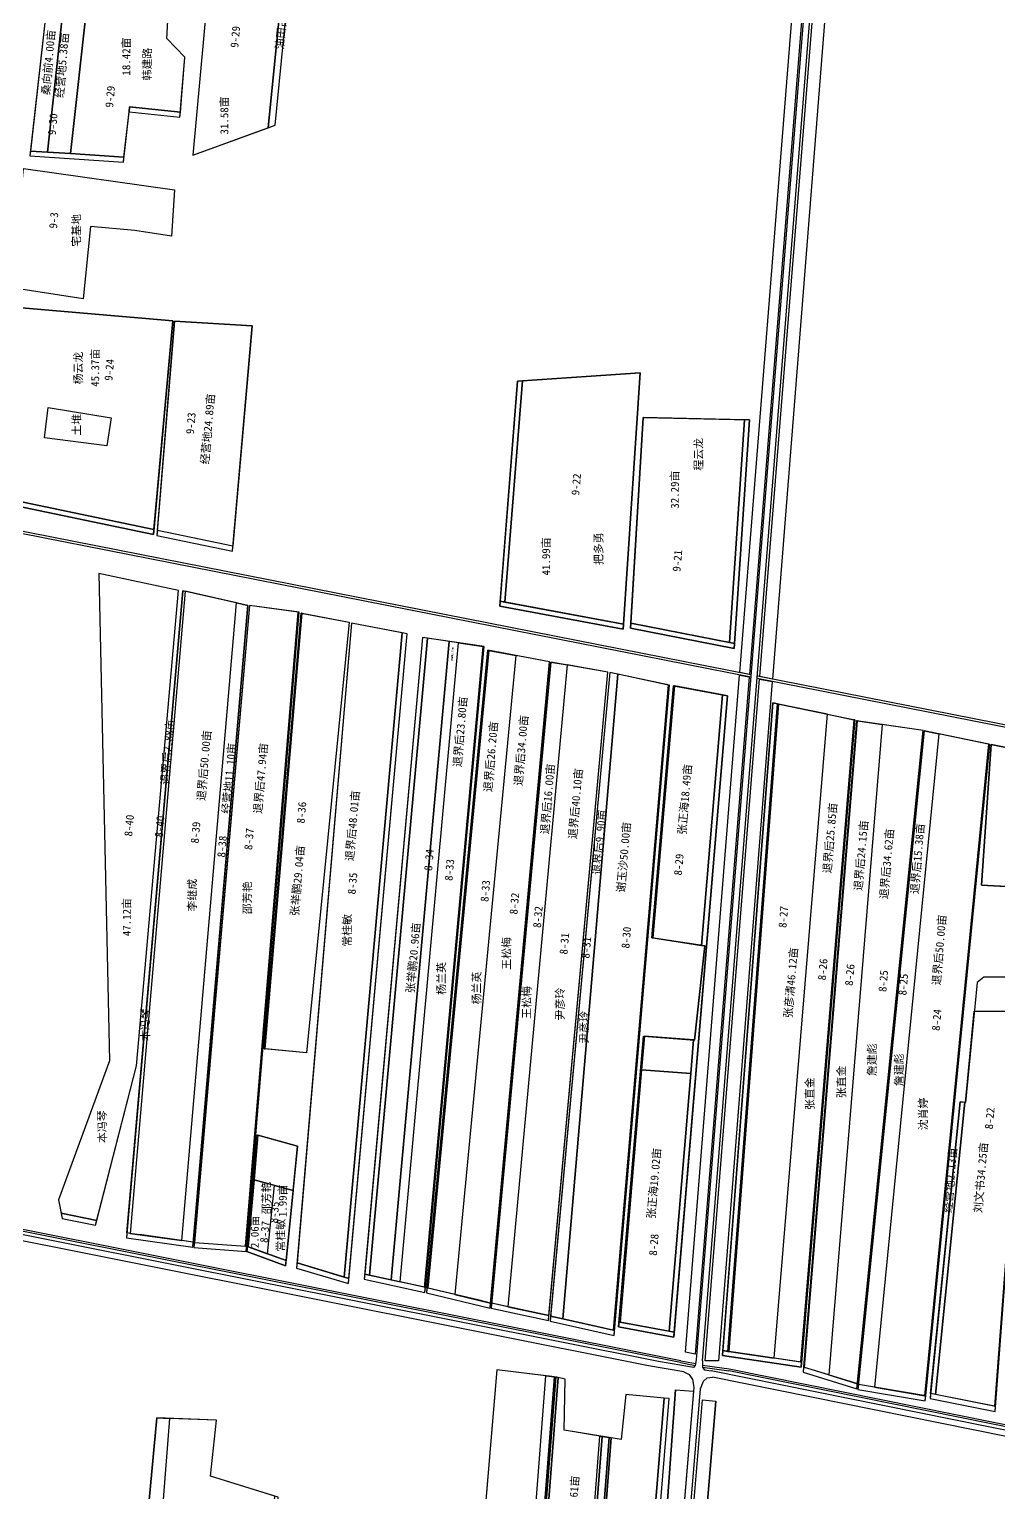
# Model space of a CAD drawing. Extents: x 546685 to 552006, y 4976723 to 4983341.
# Drawn here: x 548751 to 549720, y 4979367 to 4980830 of the extents above; entities that cross this region are included whole.
import ezdxf
from ezdxf.enums import TextEntityAlignment as Align

# ---------------------------------------------------------------- set-up
doc = ezdxf.new("R2010")
doc.units = 0
doc.header["$LTSCALE"] = 10
for name, color, linetype in [('2019-4-5', 7, 'CONTINUOUS'), ('2020-3-23', 4, 'CONTINUOUS'), ('2021新职工', 4, 'CONTINUOUS'), ('2022年', 2, 'CONTINUOUS'), ('出水桩', 2, 'CONTINUOUS'), ('地块名称', 7, 'CONTINUOUS'), ('承包户', 6, 'CONTINUOUS'), ('林带', 3, 'CONTINUOUS'), ('油井占地', 2, 'CONTINUOUS'), ('测地框', 7, 'CONTINUOUS'), ('经营地块', 1, 'CONTINUOUS'), ('路林渠', 7, 'CONTINUOUS'), ('身份地块', 1, 'CONTINUOUS'), ('身份地面积', 2, 'CONTINUOUS')]:
    doc.layers.add(name, color=color, linetype=linetype)
doc.styles.add('宋体', font='SimSun.ttf')
doc.styles.add('楷体', font='SimSun.ttf', dxfattribs={"width": 0.8})

msp = doc.modelspace()

# ---------------------------------------------------------------- linework, layer by layer
at = {"layer": '2019-4-5', "color": 3, "linetype": 'Continuous', "flags": 128}
for points in [[(549549, 4980145.5), (549500.3, 4980155.6), (549450.4, 4979508.6), (549495.7, 4979501.8)], [(549695.8, 4979848.9), (549745.9, 4979848.8), (549716, 4979453.9), (549657, 4979465.7), (549686.5, 4979757.7), (549687, 4979757.6)], [(549325.8, 4979123.8), (549357.9, 4979120.4), (549385.7, 4979462), (549347.5, 4979465.8), (549342.7, 4979420.6), (549332.9, 4979422.2), (549287.4, 4978829.8), (549290.6, 4978829.2), (549292, 4978829.2), (549342.4, 4978816.1), (549357.1, 4979036), (549308.6, 4979045.9)], [(549323.8, 4979423.7), (549330.9, 4979422.6), (549285.4, 4978830.1), (549278.3, 4978831.4)]]:
    msp.add_lwpolyline(points, close=True, dxfattribs=at)
at = {"layer": '2020-3-23', "color": 2, "linetype": 'Continuous', "flags": 128}
msp.add_lwpolyline([(549390.3, 4980174.6), (549339.5, 4980185.6), (549284.4, 4979541.3), (549335.1, 4979529.9)], close=True, dxfattribs=at)
at = {"layer": '2021新职工', "color": 1, "linetype": 'Continuous', "flags": 128}
for points in [[(549180.4, 4980216.9), (549204.8, 4980213.2), (549146.1, 4979572.8), (549121.8, 4979578.1)], [(549210.6, 4980209.2), (549237.5, 4980204.2), (549176.5, 4979565.5), (549149.7, 4979571.9)]]:
    msp.add_lwpolyline(points, close=True, dxfattribs=at)
at = {"layer": '2022年', "color": 4, "linetype": 'Continuous', "flags": 128}
for points in [[(548786.5, 4980863.5), (548769.9, 4980866.5), (548752.3, 4980708.4), (548769.2, 4980707.3)], [(549466, 4980439.8), (549364.8, 4980442), (549352.6, 4980236.6), (549451.2, 4980217.2)], [(549023.9, 4980246.4), (549070.8, 4980237.4), (549028.4, 4979807.1), (548986.9, 4979811.1)], [(549170.9, 4980218.3), (549149.3, 4980221.5), (549091.4, 4979584.8), (549112.9, 4979580.1)], [(549271.2, 4980197.9), (549237.5, 4980204.2), (549176.5, 4979565.5), (549212.3, 4979557)], [(549444.2, 4980164.9), (549396.1, 4980173.8), (549374.5, 4979921.9), (549423.2, 4979914.4)], [(549412.5, 4979786.3), (549363.3, 4979790), (549341.7, 4979538), (549391, 4979529)]]:
    msp.add_lwpolyline(points, close=True, dxfattribs=at)
at = {"layer": '2022年', "color": 4, "linetype": 'Continuous', "elevation": 289.7, "flags": 128}
msp.add_lwpolyline([(549272.5, 4980197.6), (549288.9, 4980194.8), (549229.6, 4979553.3), (549213.3, 4979556.8)], close=True, dxfattribs=at)
at = {"layer": '出水桩', "color": 2, "linetype": 'Continuous', "flags": 128}
for points in [[(549020.9, 4980247.4), (549019.9, 4980247.5), (548967.3, 4979613.8), (548968.3, 4979613.7)], [(549023.9, 4980246.4), (549022.9, 4980246.6), (548985.9, 4979811.2), (548986.9, 4979811.1)], [(549205, 4980213.2), (549204.8, 4980213.2), (549146.1, 4979572.8), (549146.2, 4979572.7)], [(549206, 4980213.1), (549205, 4980213.2), (549146.2, 4979572.7), (549147.2, 4979572.5)], [(549149.7, 4979571.9), (549148.7, 4979572.1), (549209.7, 4980209.5), (549210.6, 4980209.2)], [(549391.3, 4980174.4), (549390.3, 4980174.6), (549335.1, 4979529.9), (549336.1, 4979529.7)], [(549396.1, 4980173.8), (549395.1, 4980174), (549373.6, 4979922.1), (549374.5, 4979921.9)], [(549500.3, 4980155.6), (549499.3, 4980155.8), (549449.4, 4979508.7), (549450.4, 4979508.6)], [(549576.3, 4980139.8), (549575.3, 4980140), (549522.2, 4979497.9), (549523.2, 4979497.8)], [(549579.2, 4980138.8), (549578.2, 4980139), (549525.2, 4979493), (549526.2, 4979492.7)], [(549711.5, 4980115.4), (549710.5, 4980115.7), (549646.4, 4979464.4), (549647.4, 4979464.2)], [(549749.5, 4979882.6), (549748.4, 4979882.6), (549748.4, 4979882.6), (549748.4, 4979882.6), (549745.9, 4979848.8), (549716, 4979453.9), (549717, 4979453.7)], [(549341.7, 4979538), (549340.8, 4979538.2), (549365.2, 4979823.8), (549366.2, 4979823.7), (549363.3, 4979790)], [(548970.1, 4979613.3), (548969.2, 4979613.6), (548978.6, 4979725), (548979.6, 4979724.7), (548976.1, 4979683.3)], [(549332.9, 4979422.2), (549330.9, 4979422.6), (549285.4, 4978830.1), (549287.4, 4978829.8)]]:
    msp.add_lwpolyline(points, close=True, dxfattribs=at)
at = {"layer": '林带', "color": 3, "linetype": 'Continuous', "flags": 128}
for points in [[(548851.5, 4980752.4), (548850.9, 4980747.5), (548901.8, 4980742.3), (548902.2, 4980747.3)], [(548845.7, 4980702.2), (548792.2, 4980705.8), (548752.3, 4980708.4), (548751.8, 4980703.5), (548845.2, 4980697.2)], [(548716, 4980363.5), (548715.4, 4980358.5), (548875.2, 4980325.3), (548875.6, 4980330.3)], [(548879.2, 4980329.3), (548878.8, 4980324.3), (548954.2, 4980308.5), (548954.7, 4980313.6)], [(549221.8, 4980258.5), (549221.4, 4980253.5), (549344.9, 4980230.5), (549345.2, 4980235.5)], [(549352.6, 4980236.6), (549352.3, 4980231.5), (549455.8, 4980211.3), (549456.2, 4980216.3)], [(549499.3, 4980155.8), (549494.4, 4980156.9), (549444.4, 4979509.5), (549449.4, 4979508.7)], [(549019.2, 4979714), (548979.6, 4979724.7), (548975.8, 4979680.1), (549014.8, 4979669.5)], [(548783, 4979646.8), (548784.1, 4979641.5), (548817.5, 4979634.9), (548818.8, 4979639.7)], [(548863.5, 4979625.1), (548859.1, 4979625.7), (548851.8, 4979626.7), (548848.8, 4979627.1), (548848.4, 4979622.1), (548914.7, 4979612.8), (548915.1, 4979617.8)], [(548969.2, 4979613.6), (548968.7, 4979608.5), (549007.4, 4979594.3), (549007.9, 4979599.5)], [(549018.8, 4979597.1), (549018.3, 4979592), (549070.2, 4979576.5), (549070.7, 4979581.6)], [(549086.5, 4979585.9), (549086, 4979580.9), (549146.7, 4979567.5), (549147.2, 4979572.5)], [(549200.8, 4979559.8), (549148.7, 4979572.1), (549148.3, 4979567.1), (549211.9, 4979552), (549212.3, 4979557)], [(549213.3, 4979556.8), (549212.9, 4979551.8), (549270.2, 4979539.5), (549270.7, 4979544.5), (549264.3, 4979545.9)], [(549284.4, 4979541.3), (549272.3, 4979544), (549271.8, 4979539), (549335.7, 4979524.6), (549336.1, 4979529.7)], [(549340.8, 4979538.2), (549340.3, 4979533.2), (549395.5, 4979523.1), (549396, 4979528.1), (549341.7, 4979538)], [(549471, 4979505.5), (549450.4, 4979508.6), (549444.4, 4979509.5), (549444.1, 4979504.5), (549522.8, 4979492.8), (549523.2, 4979497.8)], [(549525.2, 4979493), (549524.8, 4979487.9), (549578.5, 4979471.3), (549579, 4979476.3), (549576.2, 4979477.2)], [(549330.9, 4979422.6), (549285.9, 4979429.9), (549286.9, 4979481.1), (549280, 4979482.7), (549230.6, 4978839.8), (549285.4, 4978830.1)], [(549596.2, 4979473), (549580, 4979475.8), (549579.5, 4979470.8), (549646.9, 4979459.3), (549647.4, 4979464.2)], [(549652.2, 4979466.7), (549651.7, 4979461.7), (549716.6, 4979448.7), (549717, 4979453.7)]]:
    msp.add_lwpolyline(points, close=True, dxfattribs=at)
at = {"layer": '林带', "color": 7, "linetype": 'Continuous', "elevation": 288.8, "flags": 128}
msp.add_lwpolyline([(548770, 4980452.2), (548833.1, 4980441.6), (548828.6, 4980413.9), (548766.2, 4980421.8)], close=True, dxfattribs=at)
at = {"layer": '林带', "color": 3, "linetype": 'Continuous', "flags": 128}
msp.add_lwpolyline([(549147.2, 4979572.5), (549086.5, 4979585.9)], dxfattribs=at)
at = {"layer": '油井占地', "color": 2, "linetype": 'Continuous', "flags": 128}
for points in [[(549021.9, 4980988.3), (549015.5, 4980989.2), (548990.1, 4980731.6), (548996.9, 4980734.1)], [(549415.3, 4979820), (549366.2, 4979823.7), (549363.3, 4979790), (549412.5, 4979786.3)], [(549280, 4979482.7), (549277.4, 4979483.3), (549228, 4978840.2), (549230.6, 4978839.8)]]:
    msp.add_lwpolyline(points, close=True, dxfattribs=at)
at = {"layer": '测地框', "linetype": 'Continuous', "flags": 128}
for points, elevation in [([(548950.3, 4980999.3), (548927.3, 4980905.9), (548913.5, 4980894.6), (548908.2, 4980866.4), (548929.1, 4980860.7), (548914.7, 4980704.4), (548996.9, 4980734.1), (549021.9, 4980988.3)], 288.4), ([(548751.8, 4980703.5), (548845.2, 4980697.2), (548850.9, 4980747.5), (548901.8, 4980742.3), (548906.7, 4980802.2), (548888.6, 4980820.9), (548890.1, 4980844.5), (548769.9, 4980866.5)], 288.6), ([(548733.9, 4980571.5), (548745.4, 4980690.9), (548896.3, 4980669.7), (548893.4, 4980623.4), (548856.7, 4980628.9), (548812.2, 4980632.9), (548805, 4980560.8)], 288.8), ([(548735.6, 4980552.5), (548894.5, 4980538.7), (548875.2, 4980325.3), (548715.4, 4980358.5)], 288.9), ([(548878.8, 4980324.3), (548954.2, 4980308.5), (548973.8, 4980533.8), (548896.4, 4980538.2)], 289), ([(549239.1, 4980478.3), (549361.8, 4980486.6), (549344.9, 4980230.5), (549221.4, 4980253.5)], 288.8), ([(549364.8, 4980442), (549471, 4980439.7), (549455.8, 4980211.3), (549352.3, 4980231.5)], 288.9), ([(548900.2, 4980269.2), (548820.8, 4980286.3), (548831.3, 4979799.1), (548780.3, 4979660.1), (548784.1, 4979641.5), (548817.5, 4979634.9), (548858.4, 4979794.1)], 289.2), ([(548969.6, 4980254.2), (548904.5, 4980269), (548848.4, 4979622.1), (548914.7, 4979612.8)], 289.4), ([(549020.9, 4980247.4), (548971.3, 4980254.1), (548915.7, 4979612.5), (548967.9, 4979608.7)], 289.9), ([(549022.9, 4980246.6), (549070.8, 4980237.4), (549028.4, 4979807.1), (548985.9, 4979811.2)], 289.9), ([(549129, 4980225.7), (549073.4, 4980236.4), (549018.3, 4979592), (549070.2, 4979576.5)], 289.4), ([(549206, 4980213.1), (549144.4, 4980222.3), (549086, 4979580.9), (549146.7, 4979567.5)], 289.5), ([(549271.2, 4980197.9), (549209.7, 4980209.4), (549148.3, 4979567.1), (549211.9, 4979552)], 289.7), ([(549329.6, 4980187.6), (549272.5, 4980197.6), (549212.9, 4979551.8), (549270.2, 4979539.5)], 289.7), ([(549391.3, 4980174.4), (549331.6, 4980187.3), (549271.8, 4979539), (549335.7, 4979524.6)], 289.6), ([(549395.1, 4980174), (549449.1, 4980163.9), (549395.5, 4979523.1), (549340.3, 4979533.2), (549365.2, 4979823.8), (549416.3, 4979819.9), (549426.6, 4979913.9), (549373.6, 4979922.1)], 289.6), ([(549522.8, 4979492.8), (549444.1, 4979504.5), (549494.4, 4980156.9), (549576.3, 4980139.8)], 289.9), ([(549524.8, 4979487.9), (549578.5, 4979471.3), (549644.6, 4980129.3), (549578.2, 4980139)], 290), ([(549579.5, 4979470.8), (549646.9, 4979459.3), (549711.5, 4980115.4), (549645.8, 4980129)], 290.2), ([(549712.8, 4980115.1), (549758.4, 4980106.2), (549747.2, 4979972.3), (549703.2, 4979974.8)], 289.3), ([(549651.7, 4979461.7), (549716.6, 4979448.7), (549749.5, 4979882.6), (549705.3, 4979882.7), (549698.6, 4979877.5), (549687, 4979757.6), (549681.7, 4979758.3)], 290), ([(548978.6, 4979725), (549019.2, 4979714), (549007.4, 4979594.3), (548968.7, 4979608.5)], 289.9), ([(549164.1, 4978845.7), (549226.2, 4978835.2), (549276.3, 4979483.4), (549218.5, 4979490.3)], 290), ([(549001.7, 4979336.4), (549000, 4979362.9), (548932.2, 4979384.1), (548938.2, 4979439.9), (548878.6, 4979442.2), (548868.8, 4979335.2), (548864.8, 4979320.3), (548851.9, 4979116.8), (548981.8, 4979080.6)], 289.4)]:
    msp.add_lwpolyline(points, close=True, dxfattribs=dict(at, elevation=elevation))
at = {"layer": '测地框', "color": 7, "linetype": 'Continuous', "elevation": 288.8, "flags": 128}
msp.add_lwpolyline([(548770, 4980452.2), (548833.1, 4980441.6), (548828.6, 4980413.9), (548766.2, 4980421.8)], close=True, dxfattribs=at)
at = {"layer": '经营地块', "color": 5, "linetype": 'Continuous', "flags": 128}
for points in [[(548809.2, 4980859.3), (548786.5, 4980863.5), (548769.2, 4980707.3), (548792.2, 4980705.8)], [(548896.4, 4980538.2), (548973.8, 4980533.8), (548954.7, 4980313.6), (548940.3, 4980316.6), (548879.2, 4980329.3)], [(548958.2, 4980256.8), (548969.6, 4980254.2), (548915.1, 4979617.8), (548903.6, 4979619.4)], [(549180.4, 4980216.9), (549170.9, 4980218.3), (549112.9, 4979580.1), (549121.8, 4979578.1)], [(549757.4, 4980106.4), (549712.8, 4980115.1), (549703.2, 4979974.8), (549746.2, 4979972.4)], [(549321.6, 4979424.1), (549323.8, 4979423.7), (549278.3, 4978831.4), (549276.1, 4978831.7)]]:
    msp.add_lwpolyline(points, close=True, dxfattribs=at)
for points, elevation in [([(549681.7, 4979758.3), (549686.5, 4979757.7), (549657, 4979465.7), (549652.2, 4979466.7)], 290), ([(548878.6, 4979442.2), (548891.2, 4979441.7), (548866, 4979118.1), (548852.2, 4979121.9), (548864.8, 4979320.3), (548868.8, 4979335.2)], 289.4)]:
    msp.add_lwpolyline(points, close=True, dxfattribs=dict(at, elevation=elevation))
at = {"layer": '经营地块', "color": 1, "linetype": 'Continuous', "flags": 128}
msp.add_lwpolyline([(549267.7, 4979484.4), (549218.5, 4979490.3), (549164.5, 4978850.7), (549218.1, 4978841.7)], close=True, dxfattribs=at)
at = {"layer": '路林渠', "linetype": 'Continuous', "flags": 128}
for points, elevation in [([(549699.6, 4983026), (549417.9, 4979500.2), (549416.9, 4979494.6), (549415.3, 4979492.5), (549380.1, 4979498.6)], 284.8), ([(549424.2, 4979499.2), (549706.5, 4983026)], 290.6), ([(549370.2, 4979494.4), (547989.1, 4979769.7)], 290.8), ([(549380.1, 4979498.6), (547999, 4979773.8)], 284.8), ([(549405.5, 4979488.3), (549370.2, 4979494.4)], 290.8), ([(549424.2, 4979499.2), (549424, 4979492.6), (549426.1, 4979490.2), (549432.9, 4979489.3)], 290.6), ([(551880, 4978995.1), (549432.9, 4979489.3)], 292.3), ([(549405.5, 4979488.3), (549410.7, 4979485.5), (549414.1, 4979480.7), (549415.4, 4979472.9)], 290.8), ([(549422, 4979471.3), (549425.1, 4979478.9), (549428.8, 4979482.4), (549434.2, 4979483)], 290.7), ([(551880, 4978989), (549434.2, 4979483)], 292.2), ([(549415.4, 4979472.9), (549245.8, 4977435.2)], 290.7), ([(549252.7, 4977434.3), (549422, 4979471.3)], 293.4)]:
    msp.add_lwpolyline(points, dxfattribs=dict(at, elevation=elevation))
at = {"layer": '路林渠', "color": 3, "linetype": 'Continuous', "flags": 128}
for points, elevation in [([(549520.3, 4980928), (549530.1, 4980926.2), (549471, 4980185.3), (549461.4, 4980187.2)], 290.8), ([(549520.3, 4980928), (549530.1, 4980926.2), (549471, 4980185.3), (549461.4, 4980187.2)], 290.8), ([(549540.7, 4980924), (549552.8, 4980921.4), (549494.1, 4980180.7), (549481.5, 4980183.2)], 290.7), ([(549461.2, 4980184.7), (549470.8, 4980182.8), (549416.8, 4979506), (549407.3, 4979507.8)], 290.8), ([(549481.3, 4980180.7), (549493.9, 4980178.2), (549440.1, 4979499.3), (549426.8, 4979499.4)], 290.7), ([(549397.3, 4979470.2), (549415.1, 4979469.1), (549359, 4978795.1), (549348.5, 4978797.2)], 290.8), ([(549424.1, 4979460.3), (549437.5, 4979459.1), (549381.9, 4978789.9), (549368.6, 4978792.7)], 290.7)]:
    msp.add_lwpolyline(points, close=True, dxfattribs=dict(at, elevation=elevation))
for points in [[(549244.1, 4980478.6), (549239.1, 4980478.3), (549221.8, 4980258.5), (549226.7, 4980257.6)], [(549471, 4980439.7), (549466, 4980439.8), (549451.2, 4980217.2), (549456.2, 4980216.3)], [(549129, 4980225.7), (549124, 4980226.7), (549065.8, 4979583), (549070.7, 4979581.6)], [(549149.3, 4980221.5), (549144.4, 4980222.3), (549086.5, 4979585.9), (549091.4, 4979584.8)], [(549391, 4979529), (549396, 4979528.1), (549449.1, 4980163.9), (549444.2, 4980164.9), (549423.2, 4979914.4), (549426.6, 4979913.9), (549416.3, 4979819.9), (549415.3, 4979820), (549412.5, 4979786.3)], [(549390.7, 4979461.5), (549385.7, 4979462), (549357.9, 4979120.4), (549362.9, 4979119.8)]]:
    msp.add_lwpolyline(points, close=True, dxfattribs=at)
at = {"layer": '路林渠', "color": 4, "linetype": 'Continuous', "flags": 128}
for points, elevation in [([(549472.6, 4980184.9), (548314.9, 4980412.9)], 291.8), ([(549472.4, 4980182.5), (548314.6, 4980410.4)], 291.9), ([(550710.9, 4979938.6), (549478.8, 4980181.2)], 291.9), ([(550711.1, 4979941.1), (549479, 4980183.7)], 291.8), ([(549402.1, 4979497.5), (548021.1, 4979772.7)], 291.1), ([(549402.5, 4979499.4), (548021.5, 4979774.7)], 291.1), ([(549402.1, 4979497.5), (549416.9, 4979494.6)], 291.1), ([(549402.5, 4979499.4), (549417.3, 4979496.5)], 291.1), ([(549424, 4979493.1), (549450.4, 4979489.4)], 290.9), ([(549424.1, 4979495.1), (549450.7, 4979491.4)], 290.9), ([(551880, 4978998.7), (549450.4, 4979489.4)], 292.5), ([(549450.7, 4979491.4), (550656.6, 4979248.1)], 290.9)]:
    msp.add_lwpolyline(points, dxfattribs=dict(at, elevation=elevation))
at = {"layer": '路林渠', "color": 3, "linetype": 'Continuous', "flags": 128}
for points, elevation in [([(549407.3, 4979507.8), (549461.2, 4980184.7)], 290.8), ([(549470.8, 4980182.8), (549416.8, 4979506)], 287.2), ([(549426.8, 4979499.4), (549481.3, 4980180.7)], 290.7), ([(549493.9, 4980178.2), (549440.1, 4979499.3)], 286.8), ([(549397.3, 4979470.2), (549348.5, 4978797.2)], 290.8), ([(549368.6, 4978792.7), (549424.1, 4979460.3)], 293.5), ([(549381.9, 4978789.9), (549437.5, 4979459.1)], 293)]:
    msp.add_lwpolyline(points, dxfattribs=dict(at, elevation=elevation))
at = {"layer": '身份地块', "color": 1, "linetype": 'Continuous', "flags": 128}
for points in [[(549015.5, 4980989.2), (548950.3, 4980999.3), (548927.3, 4980905.9), (548913.5, 4980894.6), (548908.2, 4980866.4), (548929.1, 4980860.7), (548914.7, 4980704.4), (548990.1, 4980731.6)], [(548906.7, 4980802.2), (548888.6, 4980820.9), (548890.1, 4980844.5), (548809.2, 4980859.3), (548792.2, 4980705.8), (548845.7, 4980702.2), (548850.9, 4980747.5), (548851.5, 4980752.4), (548902.2, 4980747.3)], [(548894.5, 4980538.7), (548735.6, 4980552.5), (548716, 4980363.5), (548875.6, 4980330.3)], [(549361.8, 4980486.6), (549244.1, 4980478.6), (549226.7, 4980257.6), (549345.2, 4980235.5)], [(548858.4, 4979794.1), (548900.2, 4980269.2), (548820.8, 4980286.3), (548831.3, 4979799.1), (548780.3, 4979660.1), (548783, 4979646.8), (548818.8, 4979639.7)], [(548958.2, 4980256.8), (548907.1, 4980268.4), (548852.1, 4979626.7), (548903.6, 4979619.4)], [(549019.9, 4980247.5), (548971.3, 4980254.1), (548916.2, 4979617.5), (548967.3, 4979613.8)], [(549124, 4980226.7), (549073.4, 4980236.4), (549018.8, 4979597.1), (549065.8, 4979583)], [(549329.6, 4980187.6), (549288.9, 4980194.8), (549229.6, 4979553.3), (549270.7, 4979544.5)], [(549549, 4980145.5), (549575.3, 4980140), (549522.2, 4979497.9), (549495.7, 4979501.8)], [(549579.2, 4980138.8), (549603.7, 4980135.3), (549550.4, 4979485.2), (549526.2, 4979492.7)], [(549644.6, 4980129.3), (549603.7, 4980135.3), (549550.4, 4979485.2), (549579, 4979476.3)], [(549710.5, 4980115.7), (549660.4, 4980126), (549596.2, 4979473), (549646.4, 4979464.4)], [(549014.8, 4979669.5), (548975.8, 4979680.1), (548970.1, 4979613.3), (549007.9, 4979599.5)], [(548970.1, 4979613.3), (548989.2, 4979606.3), (548996.3, 4979674.5), (548975.8, 4979680.1)], [(548996.3, 4979674.5), (549014.8, 4979669.5), (549007.9, 4979599.5), (548989.2, 4979606.3)], [(549267.7, 4979484.4), (549276.3, 4979483.4), (549226.6, 4978840.2), (549218.1, 4978841.7)], [(549321.6, 4979424.1), (549285.9, 4979429.9), (549286.9, 4979481.1), (549280, 4979482.7), (549230.6, 4978839.8), (549276.1, 4978831.7)], [(548996.7, 4979363.9), (548932.2, 4979384.1), (548938.2, 4979439.9), (548891.2, 4979441.7), (548866, 4979118.1), (548975.2, 4979087.6)]]:
    msp.add_lwpolyline(points, close=True, dxfattribs=at)
for points, elevation in [([(548904.5, 4980269), (548907.1, 4980268.4), (548852.1, 4979626.7), (548848.8, 4979627.1)], 289.4), ([(549645.8, 4980129), (549660.4, 4980126), (549596.2, 4979473), (549580, 4979475.8)], 290.2)]:
    msp.add_lwpolyline(points, close=True, dxfattribs=dict(at, elevation=elevation))
at = {"layer": '身份地块', "linetype": 'Continuous', "flags": 128}
msp.add_lwpolyline([(549339.5, 4980185.6), (549331.6, 4980187.3), (549272.3, 4979544), (549284.4, 4979541.3)], close=True, dxfattribs=at)

# ---------------------------------------------------------------- texts
at = {"layer": '2019-4-5', "color": 3, "linetype": 'Continuous', "style": '宋体'}
for s, p in [('8-27', (549505, 4979942.9)), ('8-22', (549711.3, 4979741.6))]:
    msp.add_text(s, height=8, rotation=85, dxfattribs=at).set_placement(p, align=Align.MIDDLE)
for s, p in [('张彦清46.12亩', (549513.4, 4979841.5)), ('刘文书34.25亩', (549703.3, 4979646.8))]:
    msp.add_text(s, height=8, rotation=85, dxfattribs=at).set_placement(p)
at = {"layer": '2020-3-23', "color": 2, "linetype": 'Continuous', "style": '宋体'}
msp.add_text('谢玉沙50.00亩', height=8, rotation=85, dxfattribs=at).set_placement((549346.3, 4979966.9))
at = {"layer": '2021新职工', "color": 4, "linetype": 'Continuous', "style": '宋体'}
for s, p in [('退界后23.80亩', (549182.9, 4980092.3)), ('退界后26.20亩', (549213.5, 4980067.4))]:
    msp.add_text(s, height=8, rotation=85, dxfattribs=at).set_placement(p)
for p in [(549162.8, 4979881.5), (549198.1, 4979871.9)]:
    msp.add_text('杨兰英', height=8, rotation=90, dxfattribs=at).set_placement(p, align=Align.MIDDLE)
at = {"layer": '2022年', "color": 4, "linetype": 'Continuous', "style": '宋体'}
for s, p in [('桑向前4.00亩', (548771.5, 4980763.9, 288.5)), ('张正海18.49亩', (549407.4, 4980024.8)), ('张举鹏29.04亩', (549020.2, 4979943.5)), ('张举鹏20.96亩', (549135.9, 4979866.4)), ('张正海19.02亩', (549376.6, 4979641.1))]:
    msp.add_text(s, height=8, rotation=85, dxfattribs=at).set_placement(p)
for s, p in [('程云龙', (549420, 4980405.3)), ('王松梅', (549228, 4979906.5)), ('王松梅', (549248.2, 4979857.5))]:
    msp.add_text(s, height=8, rotation=90, dxfattribs=at).set_placement(p, align=Align.MIDDLE)
at = {"layer": '地块名称', "color": 1, "linetype": 'Continuous', "style": '宋体'}
for s, p in [('9-29', (548957.1, 4980822.5)), ('9-29', (548832, 4980762.7)), ('9-30', (548774.6, 4980735.2)), ('9-3', (548775.6, 4980639.1)), ('9-24', (548831.2, 4980489.7)), ('9-23', (548912.7, 4980436.3)), ('9-22', (549297.9, 4980375.2)), ('9-21', (549399.1, 4980298.9)), ('8-36', (549023.3, 4980047.2)), ('8-40', (548851, 4980034.3)), ('8-40', (548881.5, 4980033.3)), ('8-39', (548917.4, 4980027.3)), ('8-37', (548970.9, 4980020.8)), ('8-38', (548943.9, 4980013.3)), ('8-34', (549150.8, 4979999.9)), ('8-29', (549400.5, 4979995.3)), ('8-35', (549074.3, 4979976.4)), ('8-33', (549171.2, 4979989.9)), ('8-33', (549207.1, 4979968.9)), ('8-32', (549236.1, 4979956.3)), ('8-32', (549259.6, 4979942.9)), ('8-30', (549348, 4979922.3)), ('8-31', (549286.1, 4979916.3)), ('8-31', (549308.1, 4979912.3)), ('8-26', (549544.4, 4979890.5)), ('8-26', (549571.4, 4979885)), ('8-25', (549604.9, 4979878.9)), ('8-25', (549624.9, 4979875.4)), ('8-24', (549658.3, 4979840)), ('8-35', (548996.3, 4979647.7)), ('8-37', (548986.6, 4979628.1)), ('8-28', (549375.5, 4979615.3))]:
    msp.add_text(s, height=8, rotation=85, dxfattribs=at).set_placement(p, align=Align.MIDDLE)
at = {"layer": '承包户', "color": 1, "linetype": 'Continuous', "style": '宋体'}
for s, p in [('韩建路', (548868.8, 4980795.3)), ('杨云龙', (548799.9, 4980491.5)), ('45.37亩', (548816.7, 4980491.8)), ('把多勇', (549320.1, 4980311)), ('李继成', (548913.8, 4979964.7)), ('邵芳艳', (548968.8, 4979962)), ('常桂敏', (549068.7, 4979929.5)), ('尹彦玲', (549281.5, 4979855.9)), ('本冯琴', (548866.9, 4979835.3)), ('尹彦玲', (549305.4, 4979832.6)), ('詹建彪', (549593.4, 4979800.2)), ('詹建彪', (549620.3, 4979790.1)), ('张直金', (549531.2, 4979766.3)), ('张直金', (549562.8, 4979778.1)), ('沈肖婷', (549644.5, 4979746.1)), ('本冯琴', (548823.9, 4979733.3)), ('邵芳艳', (548987.9, 4979662)), ('常桂敏', (549002.2, 4979624.8))]:
    msp.add_text(s, height=8, rotation=90, dxfattribs=at).set_placement(p, align=Align.MIDDLE)
at = {"layer": '林带', "color": 1, "linetype": 'Continuous', "style": '宋体'}
for s, p in [('宅基地  ', (548797.8, 4980634.5)), ('土堆', (548798.2, 4980434.9))]:
    msp.add_text(s, height=8, rotation=90, dxfattribs=at).set_placement(p, align=Align.MIDDLE)
at = {"layer": '油井占地', "color": 2, "linetype": 'Continuous', "style": '宋体'}
msp.add_text('油田占地', height=8, rotation=84.1883, dxfattribs=at).set_placement((549003.1, 4980831.9), align=Align.MIDDLE)
at = {"layer": '经营地块', "color": 5, "linetype": 'Continuous', "style": '宋体'}
msp.add_text('经营地5.38亩', height=8, rotation=85, dxfattribs=at).set_placement((548785.1, 4980761.2, 288.5))
at = {"layer": '经营地块', "color": 5, "linetype": 'Continuous', "style": '楷体', "width": 0.8}
msp.add_text('经营地8.91亩', height=2, rotation=88.9482, dxfattribs=at).set_placement((549175, 4980198.6))
at = {"layer": '身份地面积', "color": 1, "linetype": 'Continuous', "style": '宋体'}
for s, rotation, p in [('18.42亩', 90, (548852.1, 4980783.8)), ('31.58亩', 90, (548950.1, 4980724.9)), ('32.29亩', 90, (549400.5, 4980350.9)), ('41.99亩', 90, (549271.8, 4980284.2)), ('退界后2.88亩', 85, (548890.5, 4980074.8, 289.4)), ('退界后34.00亩', 85, (549243.8, 4980073.7)), ('退界后50.00亩', 85, (548926.8, 4980058.6)), ('退界后47.94亩', 85, (548983.4, 4980045.8)), ('退界后16.00亩', 85, (549270.3, 4980025.1)), ('退界后40.10亩', 85, (549298.2, 4980020.4)), ('退界后48.01亩', 85, (549075.1, 4979998.4)), ('退界后9.90亩', 85, (549322.3, 4979984.6)), ('退界后25.85亩', 85, (549552.6, 4979986.1)), ('退界后24.15亩', 85, (549583.6, 4979968.7)), ('退界后34.62亩', 85, (549609.3, 4979960.4)), ('退界后15.38亩', 85, (549640, 4979965.5)), ('47.12亩', 90, (548852.6, 4979923.7)), ('退界后50.00亩', 85, (549661.8, 4979874.2)), ('1.99亩', 90, (549008.5, 4979642.9)), ('2.06亩', 90, (548980.5, 4979612)), ('退界后41.61亩', 85, (549294.9, 4979313.6))]:
    msp.add_text(s, height=8, rotation=rotation, dxfattribs=at).set_placement(p)
at = {"layer": '身份地面积', "color": 5, "linetype": 'Continuous', "style": '宋体'}
for s, p in [('经营地24.89亩', (548930.5, 4980395)), ('经营地11.10亩', (548951.7, 4980045.7)), ('经营地2.13亩', (549673, 4979646.9))]:
    msp.add_text(s, height=8, rotation=85, dxfattribs=at).set_placement(p)

doc.saveas('drawing.dxf')
